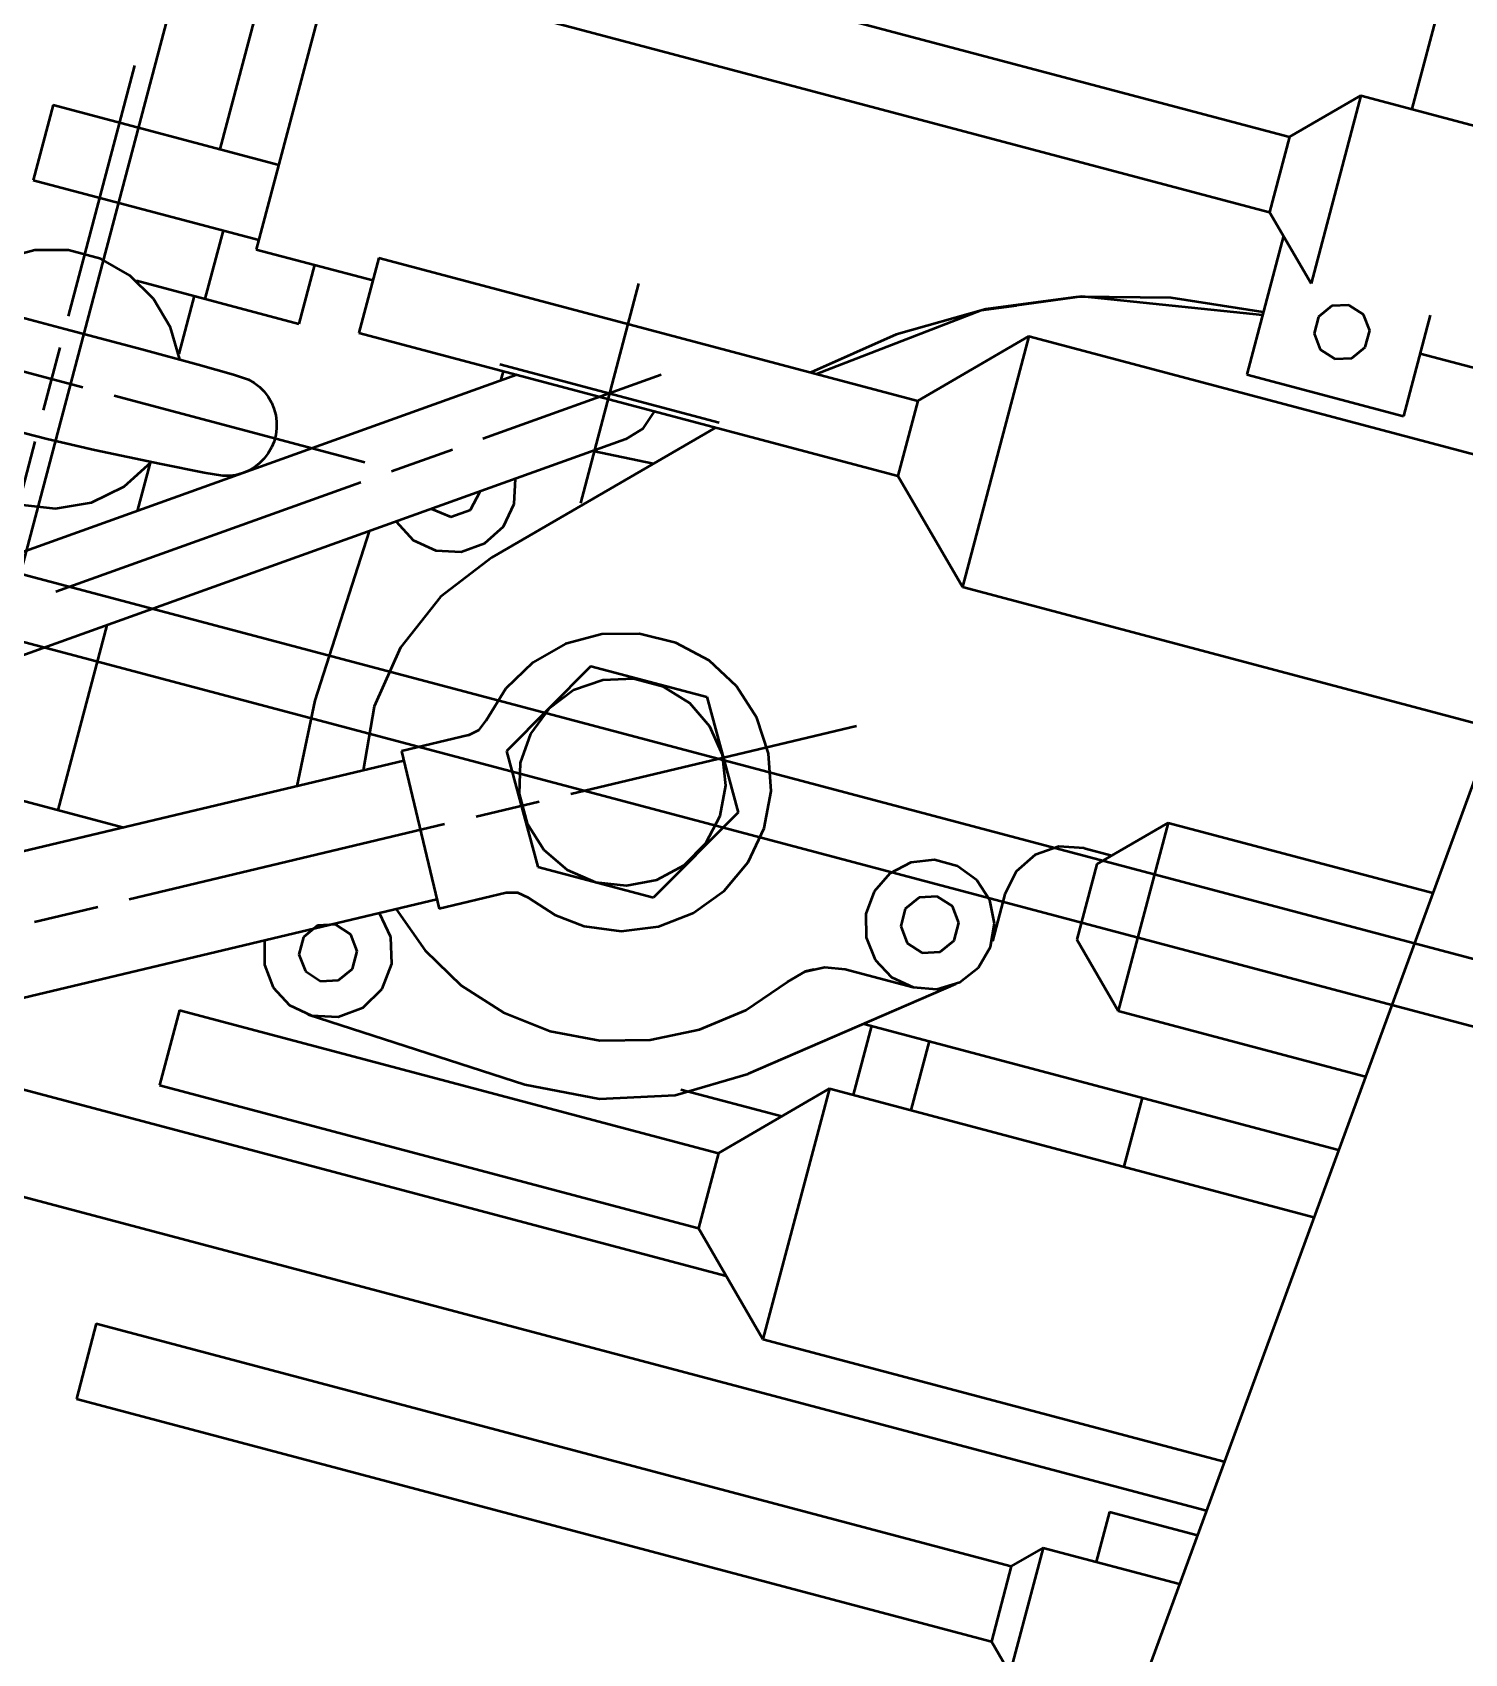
# Model space of a CAD drawing. Header units: centimetres. Extents: x 139057 to 200038, y 34824 to 80516.
# Drawn here: x 170229.21 to 170251.3, y 61281.37 to 61306.37 of the extents above; entities that cross this region are included whole.
import ezdxf

# ---------------------------------------------------------------- set-up
doc = ezdxf.new("R2010")
doc.units = ezdxf.units.CM
doc.header["$LTSCALE"] = 100
doc.layers.get('0').update_dxf_attribs({"lineweight": 0})
doc.layers.add('440_ALTRI_ELEMENTI_001-AM_0', color=31, linetype='Continuous', lineweight=50)

# ---------------------------------------------------------------- blocks, each defined once
blk = doc.blocks.new('A$C12667F03')
for p, q in [((-360.4717115975473, -1145.604078798147), (-369.1865375797752, -1178.468220478448)), ((-339.334711739004, -1159.528699016722), (-358.0152759171579, -1210.467261499318)), ((-360.4743463370505, -1161.60974417493), (-347.8119858700338, -1164.967515370401)), ((-363.4525025832954, -1161.916640585812), (-364.3111692584607, -1165.154725125583)), ((-362.5434224318269, -1162.157708047482), (-363.7481189623031, -1166.700692339393)), ((-345.4153061706129, -1162.602830051037), (-345.9279429923299, -1164.536014853569)), ((-360.7819284323159, -1162.76965506241), (-348.1195679652992, -1166.127426257881)), ((-365.6244673516157, -1163.86501658574), (-366.6497409950498, -1167.731386190804)), ((-366.8823050532046, -1164.472918158921), (-367.18988714847, -1165.63282903895)), ((-366.8818217526677, -1164.473046316358), (-363.4020891069922, -1165.395792594703)), ((-346.7113661367002, -1164.328268779966), (-347.8119858700338, -1164.967515370401)), ((-346.7113661367002, -1164.328268779966), (-347.4803213730011, -1167.228045983764)), ((-346.7113661367002, -1164.328268779966), (-341.5927760686282, -1165.68560293183)), ((-347.8119858700338, -1164.967515370401), (-348.1195679652992, -1166.127426257881)), ((-367.1894038479331, -1165.632957196387), (-363.7096712022576, -1166.555703474733)), ((-348.1195679652992, -1166.127426257881), (-347.4803213730011, -1167.228045983764)), ((-364.2611121657792, -1166.409473820182), (-364.5404992356453, -1167.463059543225)), ((-347.9064857672456, -1166.494299499842), (-348.4729494537714, -1168.630468709918)), ((-367.1616182654652, -1166.714200905117), (-367.6598847016248, -1166.845368033799)), ((-366.6465493786636, -1166.714740580472), (-367.1616182654652, -1166.714200905117)), ((-366.1487542923096, -1166.846744558366), (-366.6465493786636, -1166.714740580472)), ((-363.7481189623031, -1166.700692339393), (-361.9507403868738, -1167.177316410991)), ((-252.3678128301653, -1202.203964589688), (-385.7575643464479, -1166.832023842784)), ((-365.7010971486125, -1167.101498028787), (-366.1487542923096, -1166.846744558366)), ((-362.8496713202003, -1166.938940307649), (-363.0906106281582, -1167.847537158581)), ((-361.8584657582942, -1166.829343161138), (-362.1660478498343, -1167.989254041167)), ((-361.8584657582942, -1166.829343161138), (-353.5457711044255, -1169.033681495639)), ((-365.3332967917922, -1167.462326435896), (-365.7010971486125, -1167.101498028787)), ((-365.5960181403461, -1167.183159841748), (-363.0906106281582, -1167.847537158581)), ((-357.853667074025, -1167.2292052345), (-358.7507815092358, -1170.612278631481)), ((-365.0699935789708, -1167.905108182284), (-365.3332967917922, -1167.462326435896)), ((-364.7067531246248, -1167.418972774001), (-364.9435913349989, -1168.312104156765)), ((-351.0745645548704, -1167.431574693474), (-352.4990462354872, -1167.622326365265)), ((-351.0147269043628, -1167.428302882763), (-352.024737828553, -1167.563950134965)), ((-349.637620940015, -1167.447419120523), (-351.0745645548704, -1167.431574693474)), ((-348.2298314433101, -1167.71365582064), (-351.0147269043628, -1167.428302882763)), ((-348.2180407952073, -1167.669192558678), (-349.637620940015, -1167.447419120523)), ((-367.8884927846048, -1167.611878848227), (-366.7010046757314, -1167.924704669567)), ((-355.1087510149482, -1168.619214630278), (-352.5697217911038, -1167.637208072993)), ((-352.4990462354872, -1167.622326365265), (-353.8817639994923, -1168.014512343856)), ((-352.5697217911038, -1167.637208072993), (-352.024737828553, -1167.563950134965)), ((-347.3670733060244, -1167.741217373463), (-347.4352540030632, -1167.998330949398)), ((-347.1606931361857, -1167.573513849231), (-347.3670733060244, -1167.741217373463)), ((-346.8956104471836, -1167.558973668667), (-347.1606931361857, -1167.573513849231)), ((-346.6725639711622, -1167.702954641136), (-346.8956104471836, -1167.558973668667)), ((-346.5764007169309, -1167.950885838422), (-346.6725639711622, -1167.702954641136)), ((-345.6437958135757, -1167.715050971659), (-346.0564684524688, -1169.271264737996)), ((-366.7010046757314, -1167.924704669567), (-365.5145418468419, -1168.2413968654)), ((-364.9285892109874, -1168.39988192037), (-365.0699935789708, -1167.905108182284)), ((-362.1660478498343, -1167.989254041167), (-353.8533531959656, -1170.193592383119)), ((-347.4352540030632, -1167.998330949398), (-347.3390907488319, -1168.246262154134)), ((-346.6445814139697, -1168.207999421807), (-346.5764007169309, -1167.950885838422)), ((-366.777900203273, -1168.214682398888), (-367.0342186104062, -1169.181274792703)), ((-365.5145418468419, -1168.2413968654), (-364.6474683276865, -1168.47701521829)), ((-353.8817639994923, -1168.014512343856), (-355.1935146908763, -1168.601392744633)), ((-351.8336959640983, -1168.039297907206), (-353.5457711044255, -1169.033681495639)), ((-351.8336959640983, -1168.039297907206), (-352.8589696112576, -1171.905667519721)), ((-351.8336959640983, -1168.039297907206), (-343.2870859402719, -1170.305665305408)), ((-347.3390907488319, -1168.246262154134), (-347.1160442783985, -1168.390243126603)), ((-346.8509615838084, -1168.375702946039), (-346.6445814139697, -1168.207999421807)), ((-364.6474683276865, -1168.47701521829), (-364.0994289714399, -1168.632171189936)), ((-359.9937609929148, -1168.472184708866), (-356.6106875828955, -1169.369299149665)), ((-347.1160442783985, -1168.390243126603), (-346.8509615838084, -1168.375702946039)), ((-345.8001500453356, -1168.304672329279), (-342.8409273970428, -1169.089391148242)), ((-359.7292684122476, -1168.635432748648), (-382.1906181249324, -1176.68975069985)), ((-367.3893556046787, -1168.569819396886), (-366.42276320155, -1168.826137794706)), ((-364.0994289714399, -1168.632171189936), (-363.8699405073676, -1168.706992915424)), ((-363.8699405073676, -1168.706992915424), (-363.7810402970317, -1168.757983139309)), ((-357.5041254732314, -1168.63423793629), (-360.2531446750763, -1169.620047225209)), ((-359.9428853347454, -1168.578786386701), (-359.981973893151, -1168.726191727968)), ((-348.4729494537714, -1168.630468709918), (-346.0564684524688, -1169.271264737996)), ((-365.9394670046422, -1168.954297004791), (-362.0730973921272, -1169.979570655676)), ((-363.7810402970317, -1168.757983139309), (-363.7006603173468, -1168.819646006974)), ((-363.7006603173468, -1168.819646006974), (-363.6283172901276, -1168.892109705659)), ((-363.6283172901276, -1168.892109705659), (-363.5655599154088, -1168.973411677929)), ((-363.5655599154088, -1168.973411677929), (-363.5150316386971, -1169.06181639299)), ((-363.5150316386971, -1169.06181639299), (-363.4755095626715, -1169.156613579544)), ((-363.4755095626715, -1169.156613579544), (-363.4485423966798, -1169.255840702506)), ((-357.7816068000648, -1169.460208042117), (-357.6056649006459, -1169.198564304563)), ((-353.5457711044255, -1169.033681495639), (-353.8533531959656, -1170.193592383119)), ((-366.9727881449762, -1169.628459936532), (-367.6918634186986, -1169.441398425552)), ((-363.4485423966798, -1169.255840702506), (-363.4355506833199, -1169.357051929983)), ((-363.4354396584931, -1169.460020317289), (-363.4485351454023, -1169.56207303569)), ((-363.4355506833199, -1169.357051929983), (-363.4354396584931, -1169.460020317289)), ((-356.6632373082939, -1169.448474756035), (-360.1136801719222, -1171.452512821706)), ((-358.0492158375237, -1169.626676230284), (-357.7816068000648, -1169.460208042117)), ((-358.0492158375237, -1169.626676230284), (-381.6846012204442, -1178.101619286987)), ((-367.1623778167668, -1169.664571000787), (-368.1876514639262, -1173.530940605851)), ((-366.2461406934563, -1169.794769054803), (-366.9727881449762, -1169.628459936532)), ((-363.4746796220097, -1169.660665466043), (-363.5138730939034, -1169.755797593447)), ((-363.4485351454023, -1169.56207303569), (-363.4746796220097, -1169.660665466043)), ((-365.2139944090995, -1170.012604503485), (-366.2461406934563, -1169.794769054803)), ((-365.7870748202804, -1170.355674585851), (-365.3708278920058, -1169.979809588345)), ((-363.6990192207995, -1169.999482146057), (-363.7803211930695, -1170.062239526364)), ((-363.6264273758534, -1169.926655812713), (-363.6990192207995, -1169.999482146057)), ((-363.5649914789501, -1169.845181098732), (-363.6264273758534, -1169.926655812713)), ((-363.5138730939034, -1169.755797593447), (-363.5649914789501, -1169.845181098732)), ((-360.7236918780509, -1169.789084440621), (-361.6651414159242, -1170.126547417196)), ((-357.6232222999934, -1170.006039834174), (-358.559745418981, -1169.80994051561)), ((-365.3926611925963, -1170.005574053677), (-365.5863097525689, -1170.735834604653)), ((-364.5535801175538, -1170.145831643196), (-365.2139944090995, -1170.012604503485)), ((-364.2644145406339, -1170.194578623923), (-364.5535801175538, -1170.145831643196)), ((-364.1619294520024, -1170.194339452835), (-364.2644145406339, -1170.194578623923)), ((-364.061556640223, -1170.180608114752), (-364.1619294520024, -1170.194339452835)), ((-363.9628128177974, -1170.15351278201), (-364.061556640223, -1170.180608114752)), ((-363.8680156405571, -1170.113990707847), (-363.9628128177974, -1170.15351278201)), ((-363.7803211930695, -1170.062239526364), (-363.8680156405571, -1170.113990707847)), ((-359.771143737391, -1170.623102618905), (-359.749265113056, -1170.236287965032)), ((-353.8533531959656, -1170.193592383119), (-352.8589696112576, -1171.905667519721)), ((-362.1355604595992, -1170.295101343247), (-366.8424530300799, -1171.98302768037)), ((-366.2913339968327, -1170.601123547705), (-365.7870748202804, -1170.355674585851)), ((-360.4464139427546, -1170.715608841332), (-360.2934355373982, -1170.431322707387)), ((-367.4012975666228, -1170.635777129384), (-366.8439194943312, -1170.697195223125)), ((-366.8439194943312, -1170.697195223125), (-366.2913339968327, -1170.601123547705)), ((-361.048494693965, -1170.701823941024), (-360.7499504919651, -1170.824442705663)), ((-360.7499504919651, -1170.824442705663), (-360.4464139427546, -1170.715608841332)), ((-359.9383957135979, -1170.972919388267), (-359.771143737391, -1170.623102618905)), ((-361.5921818252209, -1170.896986840817), (-361.3294203292135, -1171.181854187103)), ((-360.2261334910545, -1171.232850580069), (-359.9383957135979, -1170.972919388267)), ((-362.0066511697623, -1171.045719510468), (-362.8477391015294, -1173.65376160905)), ((-361.3294203292135, -1171.181854187103), (-360.9782231460813, -1171.345851226302)), ((-360.5912216502729, -1171.363123877498), (-360.2261334910545, -1171.232850580069)), ((-360.9782231460813, -1171.345851226302), (-360.5912216502729, -1171.363123877498)), ((-360.1136801719222, -1171.452512821706), (-360.9072136293653, -1172.057320764812)), ((-352.8589696112576, -1171.905667519721), (-344.6699987791035, -1174.077197103354)), ((-360.9072136293653, -1172.057320764812), (-361.5263205870542, -1172.839254787716)), ((-366.0531937378946, -1172.496482661518), (-366.8085640977624, -1175.345030470344)), ((-367.6486271146241, -1172.6686660634), (-270.9893868911568, -1198.300507186505)), ((-358.4181299797747, -1172.633052548917), (-358.9779186799678, -1172.783597758564)), ((-357.838686925501, -1172.626867851766), (-358.4181299797747, -1172.633052548917)), ((-357.2761116075817, -1172.766221745464), (-357.838686925501, -1172.626867851766)), ((-361.5263205870542, -1172.839254787716), (-361.9324824206087, -1173.750593675824)), ((-358.9779186799678, -1172.783597758564), (-359.482025056288, -1173.069435148092)), ((-356.7655564762208, -1173.041275306197), (-357.2761116075817, -1172.766221745464)), ((-359.482025056288, -1173.069435148092), (-359.8987815614346, -1173.472580923291)), ((-358.5876921053532, -1173.128130002471), (-359.8904496479336, -1174.437967798265)), ((-358.5876921053532, -1173.128130002471), (-356.8014293510023, -1173.601806423219)), ((-356.340863063142, -1173.435295319709), (-356.7655564762208, -1173.041275306197)), ((-359.8987815614346, -1173.472580923291), (-360.2014926198426, -1173.966490841063)), ((-358.8561445150081, -1173.498700580152), (-359.2388292282376, -1173.783112979087)), ((-358.4060023307356, -1173.34028813109), (-358.8561445150081, -1173.498700580152)), ((-357.9297067459229, -1173.321234932693), (-358.4060023307356, -1173.34028813109)), ((-357.4686421650949, -1173.443498811277), (-357.9297067459229, -1173.321234932693)), ((-357.0643720674816, -1173.696058093163), (-357.4686421650949, -1173.443498811277)), ((-356.0279934789542, -1173.923292359861), (-356.340863063142, -1173.435295319709)), ((-362.8477391015294, -1173.65376160905), (-363.1249139207903, -1174.977954721602)), ((-361.9324824206087, -1173.750593675824), (-362.1006247337464, -1174.733843727561)), ((-356.7518728665564, -1174.056705756637), (-357.0643720674816, -1173.696058093163)), ((-356.8014293510023, -1173.601806423219), (-356.3188907235417, -1175.385064324888)), ((-360.3116041246358, -1174.110580927285), (-360.2014926198426, -1173.966490841063)), ((-359.2388292282376, -1173.783112979087), (-359.5213049791309, -1174.16755244747)), ((-355.8466377287659, -1174.474181032332), (-356.0279934789542, -1173.923292359861)), ((-370.9407466157827, -1174.249269260617), (-365.7931587781313, -1175.614292963)), ((-360.4736907418373, -1174.191229431482), (-361.5074775583598, -1174.437994665059)), ((-360.4736907418373, -1174.191229431482), (-360.3116041246358, -1174.110580927285)), ((-359.5213049791309, -1174.16755244747), (-359.6774984105978, -1174.618067822012)), ((-354.4926938071403, -1174.050052686187), (-358.8987171902809, -1175.100811077806)), ((-356.5604016810212, -1174.493371299061), (-356.7518728665564, -1174.056705756637)), ((-361.5074775583598, -1174.437994665059), (-360.9274452916834, -1176.869912131282)), ((-359.8904496479336, -1174.437967798265), (-359.4079110186103, -1176.221225692483)), ((-356.5055366877023, -1174.967265880259), (-356.5604016810212, -1174.493371299061)), ((-355.8090202390704, -1175.052131010743), (-355.8466377287659, -1174.474181032332)), ((-361.4726835257861, -1174.583783476206), (-376.2512225575301, -1178.108007683011)), ((-359.6774984105978, -1174.618067822012), (-359.6942276779118, -1175.094703039678)), ((-356.593102053881, -1175.435979879054), (-356.5055366877023, -1174.967265880259)), ((-359.3852486025098, -1175.216985231789), (-360.3576999838951, -1175.448978363129)), ((-359.6942276779118, -1175.094703039678), (-359.5695548925105, -1175.555037646147)), ((-355.9171868554804, -1175.621941922756), (-355.8090202390704, -1175.052131010743)), ((-356.3188907235417, -1175.385064324888), (-357.6216482642594, -1176.694902113231)), ((-356.8147489103976, -1175.858275598439), (-356.593102053881, -1175.435979879054)), ((-360.8441032442752, -1175.5646692054), (-365.7079381785843, -1176.724733738753)), ((-359.5695548925105, -1175.555037646147), (-359.3149061753902, -1175.958280167135)), ((-356.1642972539667, -1176.146114333125), (-355.9171868554804, -1175.621941922756)), ((-349.6846597075019, -1175.540740652534), (-350.7852794408354, -1176.179987242969)), ((-349.6846597075019, -1175.540740652534), (-350.4536149382147, -1178.440517848881)), ((-349.6846597075019, -1175.540740652534), (-345.6037065825913, -1176.622916972789)), ((-359.3149061753902, -1175.958280167135), (-358.952329349846, -1176.268581709417)), ((-357.1511407076869, -1176.196346311423), (-356.8147489103976, -1175.858275598439)), ((-351.3683954264525, -1175.907417996379), (-351.736936145604, -1176.033154791745)), ((-350.9791936307702, -1175.931998758169), (-351.3683954264525, -1175.907417996379)), ((-350.9791936307702, -1175.931998758169), (-350.5529263868484, -1176.045035182091)), ((-359.4079110186103, -1176.221225692483), (-357.6216482642594, -1176.694902113231)), ((-357.5721400726143, -1176.420422269555), (-357.1511407076869, -1176.196346311423)), ((-356.5344859875295, -1176.592128394695), (-356.1642972539667, -1176.146114333125)), ((-353.6519759140465, -1176.154343462142), (-353.9778445522788, -1176.323984621617)), ((-353.2868276658955, -1176.113575732859), (-353.6519759140465, -1176.154343462142)), ((-352.9316049601439, -1176.207772737893), (-353.2868276658955, -1176.113575732859)), ((-352.6346374015811, -1176.424118584546), (-352.9316049601439, -1176.207772737893)), ((-351.736936145604, -1176.033154791745), (-352.0297338619384, -1176.290709628316)), ((-350.7852794408354, -1176.179987242969), (-351.0928615323755, -1177.339898130449)), ((-358.952329349846, -1176.268581709417), (-358.5147796414349, -1176.458063899132)), ((-358.5147796414349, -1176.458063899132), (-358.0408327217701, -1176.510289973172)), ((-358.0408327217701, -1176.510289973172), (-357.5721400726143, -1176.420422269555)), ((-353.9778445522788, -1176.323984621617), (-354.220694461048, -1176.599957315775)), ((-352.4351630799028, -1176.733068815025), (-352.6346374015811, -1176.424118584546)), ((-352.0297338619384, -1176.290709628316), (-352.20159181501, -1176.640339574369)), ((-360.9621111593697, -1176.723640030774), (-375.740778361589, -1180.248347549292)), ((-359.8936584788862, -1176.623146897706), (-360.9274452916834, -1176.869912131282)), ((-359.7123296942118, -1176.622089474055), (-359.8936584788862, -1176.623146897706)), ((-359.5496025189314, -1176.70093343273), (-359.7123296942118, -1176.622089474055)), ((-359.5496025189314, -1176.70093343273), (-359.1447395115647, -1176.962960986944)), ((-357.004539339945, -1176.930964781495), (-356.5344859875295, -1176.592128394695)), ((-354.220694461048, -1176.599957315775), (-354.3473711490187, -1176.945015302452)), ((-353.52329944554, -1176.691262787732), (-353.7390089492801, -1176.866838021728)), ((-353.2455923791531, -1176.675932063314), (-353.52329944554, -1176.691262787732)), ((-353.0119720689509, -1176.826855226012), (-353.2455923791531, -1176.675932063314)), ((-352.3614539812806, -1177.092985770258), (-352.4351630799028, -1176.733068815025)), ((-352.20159181501, -1176.640339574369), (-352.3943432636115, -1177.367217047664)), ((-366.1938581421527, -1176.84055273846), (-367.1667928203497, -1177.072417712363)), ((-361.6711619078669, -1177.306364698859), (-361.8501091721955, -1176.935611246678)), ((-361.59053567718, -1176.873572139593), (-361.1462452049855, -1177.509703590127)), ((-359.1447395115647, -1176.962960986944), (-358.6942025322023, -1177.134678585979)), ((-357.5442103493515, -1177.142193822714), (-357.004539339945, -1176.930964781495)), ((-354.3473711490187, -1176.945015302452), (-354.3407090018991, -1177.311982421728)), ((-353.7390089492801, -1176.866838021728), (-353.8102654676441, -1177.135550698789)), ((-352.9116058565232, -1177.086246578547), (-353.0119720689509, -1176.826855226012)), ((-362.8040330886397, -1177.126996717008), (-363.0197425886545, -1177.302571943554)), ((-362.5263260129395, -1177.11166598514), (-362.8040330886397, -1177.126996717008)), ((-362.2927057101879, -1177.262589147838), (-362.5263260129395, -1177.11166598514)), ((-358.6942025322023, -1177.134678585979), (-358.1197006545517, -1177.211500427278)), ((-358.1197006545517, -1177.211500427278), (-357.5442103493515, -1177.142193822714)), ((-353.8102654676441, -1177.135550698789), (-353.7098992514912, -1177.394942058774)), ((-352.9828623730245, -1177.354959270509), (-352.9116058565232, -1177.086246578547)), ((-352.4224023773822, -1177.455473421665), (-352.3614539812806, -1177.092985770258)), ((-363.6237875122133, -1177.358616425248), (-363.6243640232387, -1177.731423235091)), ((-363.0197425886545, -1177.302571943554), (-363.0909991088811, -1177.571284620615)), ((-362.192339494035, -1177.521980500373), (-362.2927057101879, -1177.262589147838)), ((-361.6565154056552, -1177.717348864826), (-361.6711619078669, -1177.306364698859)), ((-354.3407090018991, -1177.311982421728), (-354.2018382504139, -1177.652451819333)), ((-353.7098992514912, -1177.394942058774), (-353.4762789468768, -1177.545865228924)), ((-353.1985718730393, -1177.530534504505), (-352.9828623730245, -1177.354959270509)), ((-352.6100253138247, -1177.770920536073), (-352.4224023773822, -1177.455473421665)), ((-351.0928615323755, -1177.339898130449), (-350.4536149382147, -1178.440517848881)), ((-363.6243640232387, -1177.731423235091), (-363.4883822399679, -1178.078885747644)), ((-363.0909991088811, -1177.571284620615), (-362.9906328927282, -1177.8306759806)), ((-362.2635960161242, -1177.790693192335), (-362.192339494035, -1177.521980500373)), ((-361.8087126679275, -1178.100125557336), (-361.6565154056552, -1177.717348864826)), ((-361.1462452049855, -1177.509703590127), (-360.5870442941341, -1178.048020965012)), ((-354.2018382504139, -1177.652451819333), (-353.9493757385317, -1177.919586955162)), ((-353.4762789468768, -1177.545865228924), (-353.1985718730393, -1177.530534504505)), ((-362.9906328927282, -1177.8306759806), (-362.7570125825259, -1177.981599143299)), ((-362.7570125825259, -1177.981599143299), (-362.4793055142763, -1177.966268426331)), ((-362.4793055142763, -1177.966268426331), (-362.2635960161242, -1177.790693192335)), ((-356.2006730317626, -1178.429058222624), (-355.557537655488, -1177.995418808016)), ((-355.5570543568138, -1177.995546965452), (-355.2855388141725, -1177.83580478892)), ((-355.2855388141725, -1177.83580478892), (-354.9779830976877, -1177.76838464156)), ((-355.1481822274181, -1177.805499388429), (-355.2855388141725, -1177.83580478892)), ((-354.9779830976877, -1177.76838464156), (-354.9778549383882, -1177.767901344749)), ((-354.9778549383882, -1177.767901344749), (-354.6640736396912, -1177.799898213299)), ((-354.6640736396912, -1177.799898213299), (-353.6172540738735, -1178.077491043659)), ((-353.9493757385317, -1177.919586955162), (-353.6172540738735, -1178.077491043659)), ((-353.2510127193782, -1178.104776999506), (-352.8993549767438, -1177.997840880009)), ((-352.8993549767438, -1177.997840880009), (-352.6100253138247, -1177.770920536073)), ((-363.4883822399679, -1178.078885747644), (-363.2344297032359, -1178.352106100472)), ((-362.1019504975084, -1178.388600564154), (-361.8087126679275, -1178.100125557336)), ((-360.5870442941341, -1178.048020965012), (-359.9349592003528, -1178.468199534866)), ((-352.9644363719526, -1178.028689919563), (-356.1617544956061, -1179.409797912987)), ((-353.6172540738735, -1178.077491043659), (-353.2510127193782, -1178.104776999506)), ((-364.934286690459, -1178.428451983782), (-365.241868787587, -1179.588362871262)), ((-364.934286690459, -1178.428451983782), (-356.6215920365903, -1180.632790325733)), ((-363.2344297032359, -1178.352106100472), (-362.8979877076599, -1178.513224965485)), ((-362.9483493335101, -1178.498318365368), (-359.6082170113477, -1179.574922530504)), ((-362.4867920700017, -1178.534844233247), (-362.1019504975084, -1178.388600564154)), ((-359.9349592003528, -1178.468199534866), (-359.2137810542736, -1178.754619366082)), ((-356.9154287121746, -1178.730938261899), (-356.2006730317626, -1178.429058222624)), ((-350.4536149382147, -1178.440517848881), (-346.6408912103179, -1179.45156582311)), ((-362.8979877076599, -1178.513224965485), (-362.4867920700017, -1178.534844233247)), ((-357.6751863333884, -1178.888460843416), (-356.9154287121746, -1178.730938261899)), ((-354.2602615292672, -1178.672556093486), (-354.5422117813978, -1179.735807722958)), ((-354.3806022788885, -1178.640644452127), (-347.0557650673691, -1180.583025357279)), ((-370.1353456742618, -1178.911460971984), (-356.5030097320232, -1182.526447697135)), ((-359.2137810542736, -1178.754619366082), (-358.4511271986667, -1178.896336002799)), ((-358.4511271986667, -1178.896336002799), (-357.6751863333884, -1178.888460843416)), ((-353.3709965247217, -1178.908369018289), (-353.6529467768523, -1179.971620670112)), ((-357.2861510172042, -1179.742716385575), (-356.1617544956061, -1179.409797912987)), ((-365.241868787587, -1179.588362871262), (-356.9291741318557, -1181.792701198312)), ((-359.6082170113477, -1179.574922530504), (-358.4571829001907, -1179.79893757269)), ((-358.4571829001907, -1179.79893757269), (-357.2861510172042, -1179.742716385575)), ((-357.2023769255284, -1179.651129520091), (-355.643263385773, -1180.064571125957)), ((-354.9095168999884, -1179.63840672985), (-356.6215920365903, -1180.632790325733)), ((-354.9095168999884, -1179.63840672985), (-355.9347905452851, -1183.504776342364)), ((-354.9095168999884, -1179.63840672985), (-347.4363077442649, -1181.620132534357)), ((-350.084582354084, -1179.779851628991), (-350.3665326062146, -1180.843103265914)), ((-372.1852791506353, -1180.023164636048), (-349.0958031389418, -1186.145970678481)), ((-356.6215920365903, -1180.632790325733), (-356.9291741318557, -1181.792701198312)), ((-356.9291741318557, -1181.792701198312), (-355.9347905452851, -1183.504776342364)), ((-366.2158787484768, -1183.261413997563), (-366.5234608400169, -1184.421324885043)), ((-366.2158787484768, -1183.261413997563), (-352.1036296758357, -1187.00366280094)), ((-355.9347905452851, -1183.504776342364), (-348.819220570058, -1185.391664332303)), ((-366.5234608400169, -1184.421324885043), (-352.4112117673758, -1188.163573680969)), ((-350.5878070883009, -1186.164149938675), (-350.7928618128899, -1186.937423853728)), ((-350.5878070883009, -1186.164149938675), (-349.2340944289717, -1186.523123866471)), ((-351.6144653494957, -1186.719553208502), (-352.1271021730754, -1188.652738011035)), ((-351.6144653494957, -1186.719553208502), (-352.1036296758357, -1187.00366280094)), ((-351.6144653494957, -1186.719553208502), (-349.5106769848171, -1187.2774302201)), ((-352.1036296758357, -1187.00366280094), (-352.4112117673758, -1188.163573680969)), ((-352.4112117673758, -1188.163573680969), (-352.1271021730754, -1188.652738011035))]:
    blk.add_line(p, q)

msp = doc.modelspace()

# ---------------------------------------------------------------- block references
at = {"layer": '440_ALTRI_ELEMENTI_001-AM_0'}
msp.add_blockref('A$C12667F03', (170596.4096090371, 62469.7246651144, -3.102923759085743e-08), dxfattribs=at)

doc.saveas('drawing.dxf')
